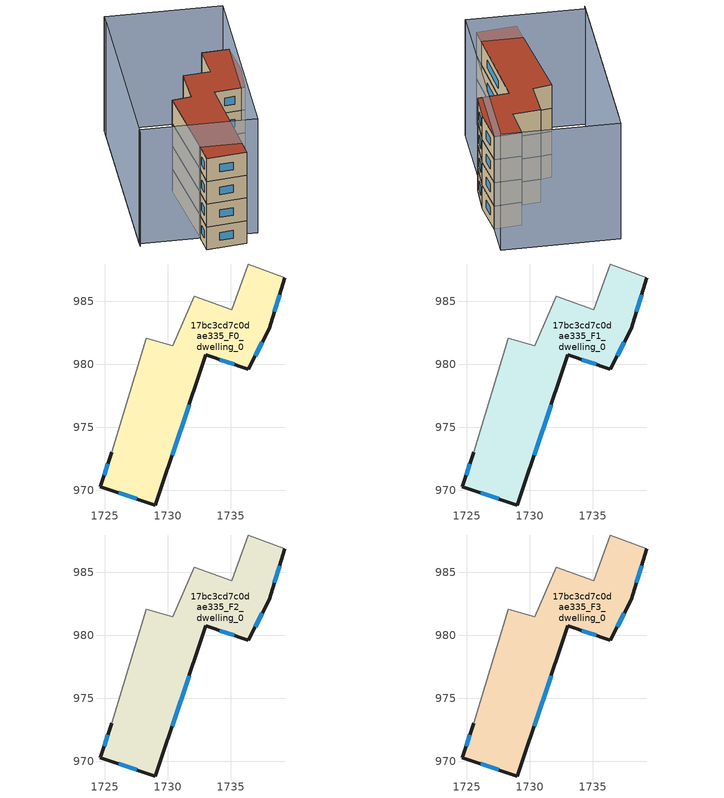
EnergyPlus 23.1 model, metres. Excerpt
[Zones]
17bc3cd7c0dae335_F0_dwelling_0
 floor ground (EU_floor_Construction): 1739.28,986.84 1738.05,982.79 1736.37,979.61 1733.03,980.74 1729.01,968.84 1724.66,970.3 1725.57,973.01 1728.29,982.07 1730.4,981.45 1732.12,985.4 1735.08,984.32 1736.39,987.95 z0
 wall outside (EU_wall_Construction): 1725.57,973.01 1724.66,970.3 1729.01,968.84 1733.03,980.74 1736.37,979.61 1738.05,982.79 1739.28,986.84 z0:3
 wall adiabatic (EU_wall_Construction): 1739.28,986.84 1736.39,987.95 1735.08,984.32 1732.12,985.4 1730.4,981.45 1728.29,982.07 1725.57,973.01 z0:3
 window (EU_Window_Construction): 1738.46,984.14 1738.87,985.49 / 1736.93,980.67 1737.49,981.73 / 1734.15,980.36 1735.26,979.98 / 1730.35,972.81 1731.69,976.77 / 1726.11,969.82 1727.56,969.33 / 1725.27,972.11 1724.97,971.21 z1:2
17bc3cd7c0dae335_F1_dwelling_0
 floor to 17bc3cd7c0dae335_F0_dwelling_0 (EU_floor_Construction): 1739.28,986.84 1738.05,982.79 1736.37,979.61 1733.03,980.74 1729.01,968.84 1724.66,970.3 1725.57,973.01 1728.29,982.07 1730.4,981.45 1732.12,985.4 1735.08,984.32 1736.39,987.95 z3
 wall outside (EU_wall_Construction): 1725.57,973.01 1724.66,970.3 1729.01,968.84 1733.03,980.74 1736.37,979.61 1738.05,982.79 1739.28,986.84 z3:6
 wall adiabatic (EU_wall_Construction): 1739.28,986.84 1736.39,987.95 1735.08,984.32 1732.12,985.4 1730.4,981.45 1728.29,982.07 1725.57,973.01 z3:6
 window (EU_Window_Construction): 1738.46,984.14 1738.87,985.49 / 1736.93,980.67 1737.49,981.73 / 1734.15,980.36 1735.26,979.98 / 1730.35,972.81 1731.69,976.77 / 1726.11,969.82 1727.56,969.33 / 1725.27,972.11 1724.97,971.21 z4:5
17bc3cd7c0dae335_F2_dwelling_0
 floor to 17bc3cd7c0dae335_F1_dwelling_0 (EU_floor_Construction): 1739.28,986.84 1738.05,982.79 1736.37,979.61 1733.03,980.74 1729.01,968.84 1724.66,970.3 1725.57,973.01 1728.29,982.07 1730.4,981.45 1732.12,985.4 1735.08,984.32 1736.39,987.95 z6
 wall outside (EU_wall_Construction): 1725.57,973.01 1724.66,970.3 1729.01,968.84 1733.03,980.74 1736.37,979.61 1738.05,982.79 1739.28,986.84 z6:9
 wall adiabatic (EU_wall_Construction): 1739.28,986.84 1736.39,987.95 1735.08,984.32 1732.12,985.4 1730.4,981.45 1728.29,982.07 1725.57,973.01 z6:9
 window (EU_Window_Construction): 1738.46,984.14 1738.87,985.49 / 1736.93,980.67 1737.49,981.73 / 1734.15,980.36 1735.26,979.98 / 1730.35,972.81 1731.69,976.77 / 1726.11,969.82 1727.56,969.33 / 1725.27,972.11 1724.97,971.21 z7:8
17bc3cd7c0dae335_F3_dwelling_0
 floor to 17bc3cd7c0dae335_F2_dwelling_0 (EU_floor_Construction): 1739.28,986.84 1738.05,982.79 1736.37,979.61 1733.03,980.74 1729.01,968.84 1724.66,970.3 1725.57,973.01 1728.29,982.07 1730.4,981.45 1732.12,985.4 1735.08,984.32 1736.39,987.95 z9
 wall outside (EU_wall_Construction): 1725.57,973.01 1724.66,970.3 1729.01,968.84 1733.03,980.74 1736.37,979.61 1738.05,982.79 1739.28,986.84 z9:12
 wall adiabatic (EU_wall_Construction): 1739.28,986.84 1736.39,987.95 1735.08,984.32 1732.12,985.4 1730.4,981.45 1728.29,982.07 1725.57,973.01 z9:12
 window (EU_Window_Construction): 1738.46,984.14 1738.87,985.49 / 1736.93,980.67 1737.49,981.73 / 1734.15,980.36 1735.26,979.98 / 1730.35,972.81 1731.69,976.77 / 1726.11,969.82 1727.56,969.33 / 1725.27,972.11 1724.97,971.21 z10:11
 roof outside (EU_roof_Construction): 1729.01,968.84 1733.03,980.74 1736.37,979.61 1738.05,982.79 1739.28,986.84 1736.39,987.95 1735.08,984.32 1732.12,985.4 1730.4,981.45 1728.29,982.07 1725.57,973.01 1724.66,970.3 z12
shading: 1728.69,995.3 1719.07,975.09 / 1719.29,975.56 1729.15,996.26 / 1729.15,996.26 1741.06,990.58 / 1741.06,990.58 1731.2,969.88 / 1731.2,969.88 1719.29,975.56 z0:15
[Building]
EU S2 Campaign: North Axis=0; Terrain=City; Solar Distribution=FullExterior
[Site:Location]
Bologna: Latitude=44.5; Longitude=11.25; Time Zone=1; Elevation=37
[SizingPeriod:WeatherFileDays]
AnnualSizingPeriod: Begin Month=1; Begin Day of Month=1; End Month=12; End Day of Month=31; Day of Week for Start Day=Monday; Use Weather File Daylight Saving Period=No; Use Weather File Rain and Snow Indicators=No
[MATERIAL]
EU_InternalMass_Material: Roughness=MediumRough; Thickness=0.1; Conductivity=1; Density=1800; Specific Heat=900; Thermal Absorptance=0.9; Solar Absorptance=0.7; Visible Absorptance=0.7
[MATERIAL:NOMASS] Roughness=MediumRough; Thermal Absorptance=0.9; Solar Absorptance=0.7; Visible Absorptance=0.7
Name | Thermal Resistance
EU_wall_NoMass | 0.937881
EU_roof_NoMass | 0.548572
EU_floor_NoMass | 0.71348
[WINDOWMATERIAL:SIMPLEGLAZINGSYSTEM]
EU_Window_SimpleGlazing: UFactor=4.25633; Solar Heat Gain Coefficient=0.85; Visible Transmittance=0.85
[CONSTRUCTION]
EU_wall_Construction: EU_wall_NoMass
EU_roof_Construction: EU_roof_NoMass
EU_floor_Construction: EU_floor_NoMass
EU_Window_Construction: EU_Window_SimpleGlazing
EU_InternalMass_Construction: EU_InternalMass_Material
[ZONE] Type=1; Multiplier=1; Ceiling Height=autocalculate; Floor Area=autocalculate; Part of Total Floor Area=Yes
Name | Volume
17bc3cd7c0dae335_F0_dwelling_0 | 290.649
17bc3cd7c0dae335_F1_dwelling_0; 17bc3cd7c0dae335_F2_dwelling_0; 17bc3cd7c0dae335_F3_dwelling_0 | 290.648
[INTERNALMASS] Construction=EU_InternalMass_Construction; Surface Area=96.8828
Name | Zone or ZoneList
17bc3cd7c0dae335_F0_dwelling_0_EU_InternalMass | 17bc3cd7c0dae335_F0_dwelling_0
17bc3cd7c0dae335_F1_dwelling_0_EU_InternalMass | 17bc3cd7c0dae335_F1_dwelling_0
17bc3cd7c0dae335_F2_dwelling_0_EU_InternalMass | 17bc3cd7c0dae335_F2_dwelling_0
17bc3cd7c0dae335_F3_dwelling_0_EU_InternalMass | 17bc3cd7c0dae335_F3_dwelling_0
[OTHEREQUIPMENT] Fuel Type=Electricity; Design Level Calculation Method=Watts/Area; Power per Zone Floor Area=1; Fraction Latent=0; Fraction Radiant=0; Fraction Lost=0; Carbon Dioxide Generation Rate=0; EndUse Subcategory=EU_Step8_InternalGains
Name | Zone or ZoneList or Space or SpaceList | Schedule
EU_Step8_InternalGain_17bc3cd7c0dae335_F0_dwelling_0_f000 | 17bc3cd7c0dae335_F0_dwelling_0 | EU_Step8_GainSchedule_17bc3cd7c0dae335_F0_dwelling_0_f000
EU_Step8_InternalGain_17bc3cd7c0dae335_F1_dwelling_0_f000 | 17bc3cd7c0dae335_F1_dwelling_0 | EU_Step8_GainSchedule_17bc3cd7c0dae335_F1_dwelling_0_f000
EU_Step8_InternalGain_17bc3cd7c0dae335_F2_dwelling_0_f000 | 17bc3cd7c0dae335_F2_dwelling_0 | EU_Step8_GainSchedule_17bc3cd7c0dae335_F2_dwelling_0_f000
EU_Step8_InternalGain_17bc3cd7c0dae335_F3_dwelling_0_f000 | 17bc3cd7c0dae335_F3_dwelling_0 | EU_Step8_GainSchedule_17bc3cd7c0dae335_F3_dwelling_0_f000
[ZONEVENTILATION:DESIGNFLOWRATE] Schedule=EU_AlwaysOn; Design Flow Rate Calculation Method=AirChanges/Hour; Air Changes per Hour=0.687892; Ventilation Type=Natural; Fan Pressure Rise=0; Fan Total Efficiency=1; Constant Term Coefficient=1; Temperature Term Coefficient=0; Velocity Term Coefficient=0; Velocity Squared Term Coefficient=0; Minimum Indoor Temperature=-100; Maximum Indoor Temperature=100; Delta Temperature=-100; Minimum Outdoor Temperature=-100; Maximum Outdoor Temperature=100; Maximum Wind Speed=40
Name | Zone or ZoneList or Space or SpaceList
EU_ConstantAir_17bc3cd7c0dae335_F0_dwelling_0 | 17bc3cd7c0dae335_F0_dwelling_0
EU_ConstantAir_17bc3cd7c0dae335_F1_dwelling_0 | 17bc3cd7c0dae335_F1_dwelling_0
EU_ConstantAir_17bc3cd7c0dae335_F2_dwelling_0 | 17bc3cd7c0dae335_F2_dwelling_0
EU_ConstantAir_17bc3cd7c0dae335_F3_dwelling_0 | 17bc3cd7c0dae335_F3_dwelling_0
[HVACTEMPLATE:THERMOSTAT] Constant Heating Setpoint=20; Constant Cooling Setpoint=50
EU_HeatOnly_17bc3cd7c0dae335_F0_dwelling_0; EU_HeatOnly_17bc3cd7c0dae335_F1_dwelling_0; EU_HeatOnly_17bc3cd7c0dae335_F2_dwelling_0; EU_HeatOnly_17bc3cd7c0dae335_F3_dwelling_0
[HVACTEMPLATE:ZONE:IDEALLOADSAIRSYSTEM] System Availability Schedule=EU_AlwaysOn; Maximum Heating Supply Air Temperature=50; Minimum Cooling Supply Air Temperature=13; Maximum Heating Supply Air Humidity Ratio=0.0156; Minimum Cooling Supply Air Humidity Ratio=0.0077; Heating Limit=NoLimit; Cooling Limit=NoLimit; Heating Availability Schedule=EU_AlwaysOn; Cooling Availability Schedule=EU_CoolingOff; Dehumidification Control Type=ConstantSensibleHeatRatio; Cooling Sensible Heat Ratio=0.7; Dehumidification Setpoint=60; Humidification Control Type=None; Humidification Setpoint=30; Outdoor Air Method=None; Outdoor Air Flow Rate per Person=0.00944; Outdoor Air Flow Rate per Zone Floor Area=0; Outdoor Air Flow Rate per Zone=0; Demand Controlled Ventilation Type=None; Outdoor Air Economizer Type=NoEconomizer; Heat Recovery Type=None; Sensible Heat Recovery Effectiveness=0.7; Latent Heat Recovery Effectiveness=0.65
Name | Template Thermostat
17bc3cd7c0dae335_F0_dwelling_0 | EU_HeatOnly_17bc3cd7c0dae335_F0_dwelling_0
17bc3cd7c0dae335_F1_dwelling_0 | EU_HeatOnly_17bc3cd7c0dae335_F1_dwelling_0
17bc3cd7c0dae335_F2_dwelling_0 | EU_HeatOnly_17bc3cd7c0dae335_F2_dwelling_0
17bc3cd7c0dae335_F3_dwelling_0 | EU_HeatOnly_17bc3cd7c0dae335_F3_dwelling_0
[SIZING:ZONE] Zone Cooling Design Supply Air Temperature Input Method=SupplyAirTemperature; Zone Cooling Design Supply Air Temperature=13; Zone Heating Design Supply Air Temperature Input Method=SupplyAirTemperature; Zone Heating Design Supply Air Temperature=50; Zone Cooling Design Supply Air Humidity Ratio=0.008; Zone Heating Design Supply Air Humidity Ratio=0.008; Cooling Design Air Flow Method=DesignDay; Cooling Design Air Flow Rate=0; Cooling Minimum Air Flow per Zone Floor Area=0.000762; Cooling Minimum Air Flow=0; Cooling Minimum Air Flow Fraction=0.2; Heating Design Air Flow Method=DesignDay; Heating Design Air Flow Rate=0; Heating Maximum Air Flow per Zone Floor Area=0.002032; Heating Maximum Air Flow=0.141576; Heating Maximum Air Flow Fraction=0.3; Account for Dedicated Outdoor Air System=No; Dedicated Outdoor Air System Control Strategy=NeutralSupplyAir; Dedicated Outdoor Air Low Setpoint Temperature for Design=autosize; Dedicated Outdoor Air High Setpoint Temperature for Design=autosize; Zone Load Sizing Method=Sensible Load Only No Latent Load; Zone Latent Cooling Design Supply Air Humidity Ratio Input Method=HumidityRatioDifference; Zone Cooling Design Supply Air Humidity Ratio Difference=0.005; Zone Latent Heating Design Supply Air Humidity Ratio Input Method=HumidityRatioDifference; Zone Humidification Design Supply Air Humidity Ratio Difference=0.005
17bc3cd7c0dae335_F0_dwelling_0; 17bc3cd7c0dae335_F1_dwelling_0; 17bc3cd7c0dae335_F2_dwelling_0; 17bc3cd7c0dae335_F3_dwelling_0
[SCHEDULE:CONSTANT]
Name | Hourly Value
EU_AlwaysOn | 1
EU_CoolingOff | 0
[SCHEDULE:FILE] Column Number=1; Rows to Skip at Top=0; Number of Hours of Data=8760; Column Separator=Comma; Interpolate to Timestep=No; Minutes per Item=60; Adjust Schedule for Daylight Savings=Yes
Name | File
EU_Step8_GainSchedule_17bc3cd7c0dae335_F0_dwelling_0_f000 | ../../schedules/17bc3cd7c0dae335/17bc3cd7c0dae335_F0_dwelling_0_f000_gain.csv
EU_Step8_GainSchedule_17bc3cd7c0dae335_F1_dwelling_0_f000 | ../../schedules/17bc3cd7c0dae335/17bc3cd7c0dae335_F1_dwelling_0_f000_gain.csv
EU_Step8_GainSchedule_17bc3cd7c0dae335_F2_dwelling_0_f000 | ../../schedules/17bc3cd7c0dae335/17bc3cd7c0dae335_F2_dwelling_0_f000_gain.csv
EU_Step8_GainSchedule_17bc3cd7c0dae335_F3_dwelling_0_f000 | ../../schedules/17bc3cd7c0dae335/17bc3cd7c0dae335_F3_dwelling_0_f000_gain.csv
